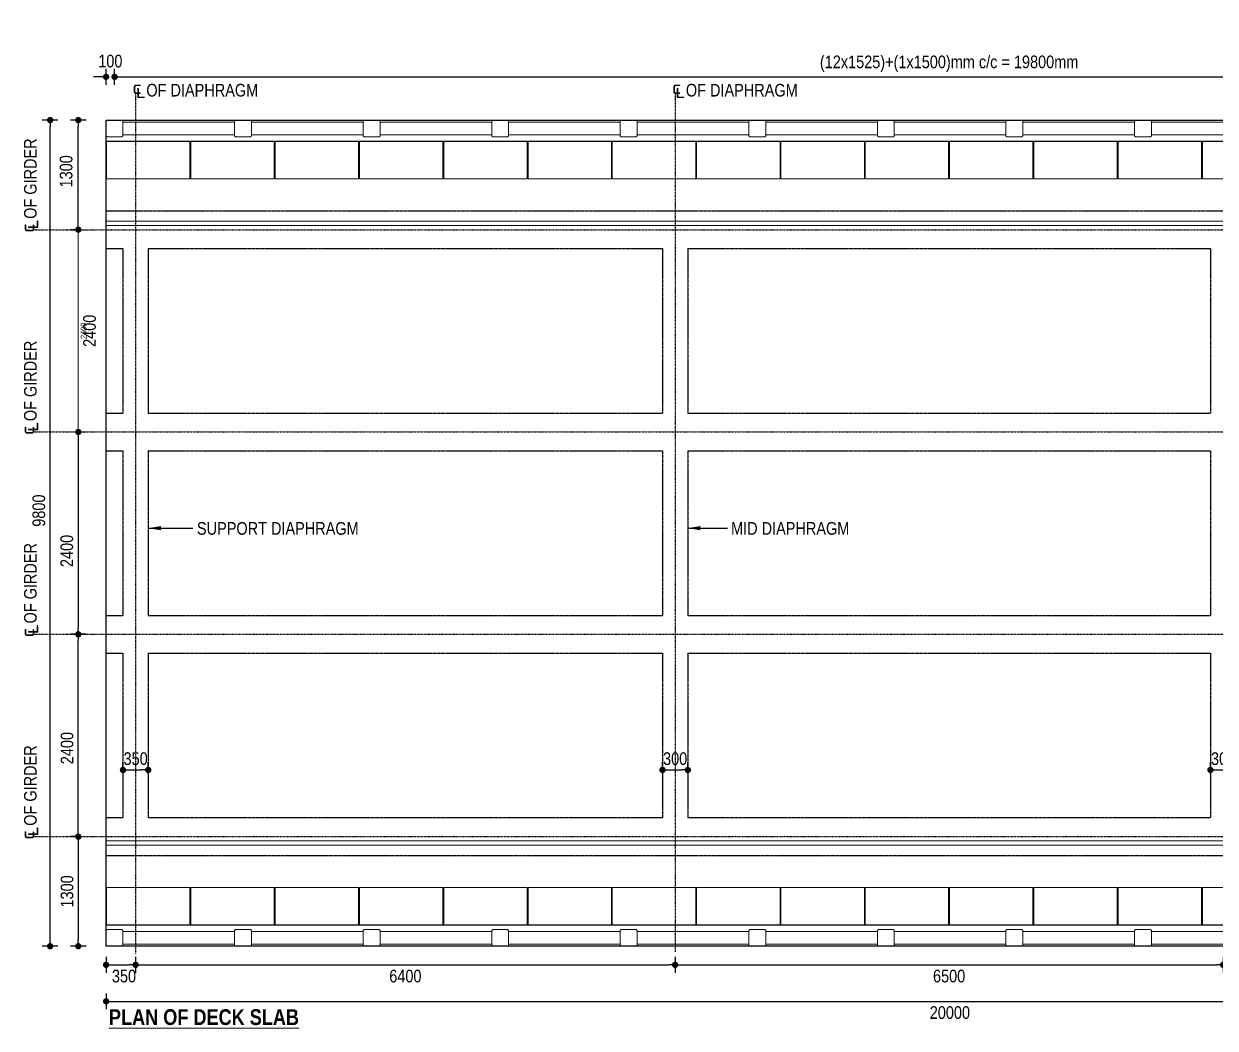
# Model space of a CAD drawing. Header units: millimetres. Extents: x 95937 to 362296, y -118999 to 39765.
# Drawn here: x 96927 to 111059, y 27851 to 39765 of the extents above; entities that cross this region are included whole.
import ezdxf

# ---------------------------------------------------------------- set-up
doc = ezdxf.new("R2010")
doc.units = ezdxf.units.MM
doc.header["$LTSCALE"] = 0.2
doc.header["$PDMODE"] = 2
doc.linetypes.add('DASHDOT', pattern=[25.4, 12.7, -6.35, 0, -6.35])
doc.linetypes.add('HIDDEN', pattern=[9.525, 6.35, -3.175])
for name, color, linetype, lineweight in [('Box', 30, 'Continuous', 13), ('Diamention', 8, 'Continuous', 25), ('Dim Arrow @ 75', 150, 'Continuous', 9), ('DIMS', 150, 'Continuous', 9), ('DIMS @ 35', 150, 'Continuous', 9), ('DIMS @ 75', 150, 'Continuous', 9), ('Railing', 6, 'Continuous', 13), ('Text_Normal @ 75', 7, 'Continuous', 25), ('Text_Title @ 75', 1, 'Continuous', 20)]:
    doc.layers.add(name, color=color, linetype=linetype, lineweight=lineweight)
doc.layers.add('Deck Slab', color=200, linetype='Continuous')
doc.layers.add('Girder Line', color=200, linetype='Continuous')
doc.styles.add('SWIS_B_T', font='swisscb.ttf', dxfattribs={"height": 2.5})
doc.styles.add('SWIS_R_N', font='swissc.ttf', dxfattribs={"height": 2})
doc.dimstyles.new('Closed_Arrow', dxfattribs={"dimtxt": 2, "dimasz": 2, "dimexe": 1.25, "dimexo": 0.75, "dimgap": 0.75, "dimtad": 2, "dimdec": 0, "dimzin": 0, "dimdsep": 46, "dimtxsty": 'SWIS_R_N', "dimblk": 'DOT', "dimcen": 0.5, "dimadec": 0, "dimazin": 0, "dimtfac": 1, "dimtdec": 0, "dimtofl": 0, "dimtmove": 0, "dimatfit": 3, "dimfxl": 1.25, "dimfxlon": 1, "dimtolj": 1, "dimtzin": 0, "dimarcsym": 0})
doc.dimstyles.new('Dot_Anno', dxfattribs={"dimtxt": 2, "dimasz": 1, "dimexe": 1.25, "dimexo": 0.75, "dimgap": 0.75, "dimtad": 2, "dimdec": 0, "dimzin": 0, "dimdsep": 46, "dimtxsty": 'SWIS_R_N', "dimblk": 'DOT', "dimcen": 0.5, "dimadec": 0, "dimazin": 0, "dimtfac": 1, "dimtdec": 0, "dimtofl": 0, "dimtmove": 0, "dimatfit": 3, "dimfxl": 1.25, "dimfxlon": 1, "dimtolj": 1, "dimtzin": 0, "dimarcsym": 0})

# ---------------------------------------------------------------- blocks, each defined once
blk = doc.blocks.new('_Dot')
at = {"color": 0, "linetype": 'ByBlock', "lineweight": -2}
blk.add_line((-0.5, 0), (-1, 0), dxfattribs=at)
at = {"color": 0, "linetype": 'ByBlock', "const_width": 0.5}
blk.add_lwpolyline([(-0.25, 0, 1), (0.25, 0, 1)], format="xyb", close=True, dxfattribs=at)
blk = doc.blocks.new('*D176')
at = {"layer": 'Defpoints', "color": 0, "ltscale": 20, "transparency": 16777216}
for p in [(97573, 34923), (97573, 32523), (97862, 32523)]:
    blk.add_point(p, dxfattribs=at)
at = {"layer": 'DIMS', "color": 0, "lineweight": -2, "ltscale": 20, "transparency": 16777216}
for p, q in [((97573, 34923), (97667, 34923)), ((97573, 34848), (97573, 32598)), ((97667, 32523), (97480, 32523))]:
    blk.add_line(p, q, dxfattribs=at)
at = {"layer": 'DIMS', "color": 0, "lineweight": -2, "ltscale": 20, "transparency": 16777216, "xscale": 75, "yscale": 75, "zscale": 75}
for p, rotation in [((97573, 34923), 90), ((97573, 32523), 270)]:
    blk.add_blockref('_Dot', p, dxfattribs=dict(at, rotation=rotation))
at = {"layer": 'DIMS', "color": 0, "ltscale": 20, "transparency": 16777216, "insert": (97437, 33512), "char_height": 150, "attachment_point": 5, "rotation": 90, "style": 'SWIS_R_N'}
blk.add_mtext('\\A1;2400', dxfattribs=at)
blk = doc.blocks.new('*D177')
at = {"layer": 'Defpoints', "color": 0, "ltscale": 20, "transparency": 16777216}
for p in [(97573, 38623), (97903, 38623), (97658, 37323)]:
    blk.add_point(p, dxfattribs=at)
at = {"layer": 'DIMS', "color": 0, "lineweight": -2, "ltscale": 20, "transparency": 16777216}
for p, q in [((97667, 38623), (97480, 38623)), ((97573, 37398), (97573, 38548)), ((97601, 37323), (97480, 37323))]:
    blk.add_line(p, q, dxfattribs=at)
at = {"layer": 'DIMS', "color": 0, "lineweight": -2, "ltscale": 20, "transparency": 16777216, "xscale": 75, "yscale": 75, "zscale": 75}
for p, rotation in [((97573, 38623), 90), ((97573, 37323), 270)]:
    blk.add_blockref('_Dot', p, dxfattribs=dict(at, rotation=rotation))
at = {"layer": 'DIMS', "color": 0, "ltscale": 20, "transparency": 16777216, "insert": (97429, 38015), "char_height": 150, "attachment_point": 5, "rotation": 90, "style": 'SWIS_R_N'}
blk.add_mtext('\\A1;1300', dxfattribs=at)
blk = doc.blocks.new('*D178')
at = {"layer": 'Defpoints', "color": 0, "ltscale": 20, "transparency": 16777216}
for p in [(97573, 32523), (97862, 32523), (97573, 30123)]:
    blk.add_point(p, dxfattribs=at)
at = {"layer": 'DIMS', "color": 0, "lineweight": -2, "ltscale": 20, "transparency": 16777216}
for p, q in [((97667, 32523), (97480, 32523)), ((97573, 30198), (97573, 32448)), ((97573, 30123), (97480, 30123))]:
    blk.add_line(p, q, dxfattribs=at)
at = {"layer": 'DIMS', "color": 0, "lineweight": -2, "ltscale": 20, "transparency": 16777216, "xscale": 75, "yscale": 75, "zscale": 75}
for p, rotation in [((97573, 32523), 90), ((97573, 30123), 270)]:
    blk.add_blockref('_Dot', p, dxfattribs=dict(at, rotation=rotation))
at = {"layer": 'DIMS', "color": 0, "ltscale": 20, "transparency": 16777216, "insert": (97440, 31173), "char_height": 150, "attachment_point": 5, "rotation": 90, "style": 'SWIS_R_N'}
blk.add_mtext('\\A1;2400', dxfattribs=at)
blk = doc.blocks.new('*D179')
at = {"layer": 'Defpoints', "color": 0, "ltscale": 20, "transparency": 16777216}
for p in [(97660, 30123), (97573, 28823), (97903, 28823)]:
    blk.add_point(p, dxfattribs=at)
at = {"layer": 'DIMS', "color": 0, "lineweight": -2, "ltscale": 20, "transparency": 16777216}
for p, q in [((97604, 30123), (97480, 30123)), ((97573, 30048), (97573, 28898)), ((97667, 28823), (97480, 28823))]:
    blk.add_line(p, q, dxfattribs=at)
at = {"layer": 'DIMS', "color": 0, "lineweight": -2, "ltscale": 20, "transparency": 16777216, "xscale": 75, "yscale": 75, "zscale": 75}
for p, rotation in [((97573, 30123), 90), ((97573, 28823), 270)]:
    blk.add_blockref('_Dot', p, dxfattribs=dict(at, rotation=rotation))
at = {"layer": 'DIMS', "color": 0, "ltscale": 20, "transparency": 16777216, "insert": (97440, 29473), "char_height": 150, "attachment_point": 5, "rotation": 90, "style": 'SWIS_R_N'}
blk.add_mtext('\\A1;1300', dxfattribs=at)
blk = doc.blocks.new('*D180')
at = {"layer": 'Defpoints', "color": 0, "ltscale": 20, "transparency": 16777216}
for p in [(97239, 38623), (97903, 38623), (97903, 28823)]:
    blk.add_point(p, dxfattribs=at)
at = {"layer": 'DIMS', "color": 0, "lineweight": -2, "ltscale": 20, "transparency": 16777216}
for p, q in [((97332, 38623), (97145, 38623)), ((97239, 28898), (97239, 38548)), ((97332, 28823), (97145, 28823))]:
    blk.add_line(p, q, dxfattribs=at)
at = {"layer": 'DIMS', "color": 0, "lineweight": -2, "ltscale": 20, "transparency": 16777216, "xscale": 75, "yscale": 75, "zscale": 75}
for p, rotation in [((97239, 38623), 90), ((97239, 28823), 270)]:
    blk.add_blockref('_Dot', p, dxfattribs=dict(at, rotation=rotation))
at = {"layer": 'DIMS', "color": 0, "ltscale": 20, "transparency": 16777216, "insert": (97105, 33990), "char_height": 150, "attachment_point": 5, "rotation": 90, "style": 'SWIS_R_N'}
blk.add_mtext('\\A1;9800', dxfattribs=at)
blk = doc.blocks.new('*D181')
at = {"layer": 'Defpoints', "color": 0, "ltscale": 20, "transparency": 16777216}
for p in [(98103, 30816), (98403, 30914), (98403, 30816)]:
    blk.add_point(p, dxfattribs=at)
at = {"layer": 'DIMS', "color": 0, "lineweight": -2, "ltscale": 20, "transparency": 16777216}
for p, q in [((98103, 30873), (98103, 31008)), ((98403, 30873), (98403, 31008)), ((98178, 30914), (98328, 30914))]:
    blk.add_line(p, q, dxfattribs=at)
at = {"layer": 'DIMS', "color": 0, "lineweight": -2, "ltscale": 20, "transparency": 16777216, "xscale": 75, "yscale": 75, "zscale": 75, "rotation": 180}
blk.add_blockref('_Dot', (98103, 30914), dxfattribs=at)
at = {"layer": 'DIMS', "color": 0, "lineweight": -2, "ltscale": 20, "transparency": 16777216, "xscale": 75, "yscale": 75, "zscale": 75}
blk.add_blockref('_Dot', (98403, 30914), dxfattribs=at)
at = {"layer": 'DIMS', "color": 0, "ltscale": 20, "transparency": 16777216, "insert": (98253, 31047), "char_height": 150, "attachment_point": 5, "style": 'SWIS_R_N'}
blk.add_mtext('\\A1;350', dxfattribs=at)
blk = doc.blocks.new('*D185')
at = {"layer": 'Defpoints', "color": 0, "ltscale": 20, "transparency": 16777216}
for p in [(97903, 28823), (98253, 28823), (98253, 28602)]:
    blk.add_point(p, dxfattribs=at)
at = {"layer": 'DIMS', "color": 0, "lineweight": -2, "ltscale": 20, "transparency": 16777216}
for p, q in [((97903, 28695), (97903, 28508)), ((98253, 28695), (98253, 28508)), ((97978, 28602), (98178, 28602))]:
    blk.add_line(p, q, dxfattribs=at)
at = {"layer": 'DIMS', "color": 0, "lineweight": -2, "ltscale": 20, "transparency": 16777216, "xscale": 75, "yscale": 75, "zscale": 75, "rotation": 180}
blk.add_blockref('_Dot', (97903, 28602), dxfattribs=at)
at = {"layer": 'DIMS', "color": 0, "lineweight": -2, "ltscale": 20, "transparency": 16777216, "xscale": 75, "yscale": 75, "zscale": 75}
blk.add_blockref('_Dot', (98253, 28602), dxfattribs=at)
at = {"layer": 'DIMS', "color": 0, "ltscale": 20, "transparency": 16777216, "insert": (98115, 28468), "char_height": 150, "attachment_point": 5, "style": 'SWIS_R_N'}
blk.add_mtext('\\A1;350', dxfattribs=at)
blk = doc.blocks.new('*D186')
at = {"layer": 'Defpoints', "color": 0, "ltscale": 20, "transparency": 16777216}
for p in [(104653, 28823), (111153, 28823), (111153, 28602)]:
    blk.add_point(p, dxfattribs=at)
at = {"layer": 'DIMS', "color": 0, "lineweight": -2, "ltscale": 20, "transparency": 16777216}
for p, q in [((104653, 28695), (104653, 28508)), ((111153, 28695), (111153, 28508)), ((104728, 28602), (111078, 28602))]:
    blk.add_line(p, q, dxfattribs=at)
at = {"layer": 'DIMS', "color": 0, "lineweight": -2, "ltscale": 20, "transparency": 16777216, "xscale": 75, "yscale": 75, "zscale": 75, "rotation": 180}
blk.add_blockref('_Dot', (104653, 28602), dxfattribs=at)
at = {"layer": 'DIMS', "color": 0, "lineweight": -2, "ltscale": 20, "transparency": 16777216, "xscale": 75, "yscale": 75, "zscale": 75}
blk.add_blockref('_Dot', (111153, 28602), dxfattribs=at)
at = {"layer": 'DIMS', "color": 0, "ltscale": 20, "transparency": 16777216, "insert": (107903, 28468), "char_height": 150, "attachment_point": 5, "style": 'SWIS_R_N'}
blk.add_mtext('\\A1;6500', dxfattribs=at)
blk = doc.blocks.new('*D188')
at = {"layer": 'Defpoints', "color": 0, "ltscale": 20, "transparency": 16777216}
for p in [(97903, 28823), (117903, 28823), (117903, 28169)]:
    blk.add_point(p, dxfattribs=at)
at = {"layer": 'DIMS', "color": 0, "lineweight": -2, "ltscale": 20, "transparency": 16777216}
for p, q in [((97903, 28262), (97903, 28075)), ((97978, 28169), (117828, 28169)), ((117903, 28262), (117903, 28075))]:
    blk.add_line(p, q, dxfattribs=at)
at = {"layer": 'DIMS', "color": 0, "lineweight": -2, "ltscale": 20, "transparency": 16777216, "xscale": 75, "yscale": 75, "zscale": 75, "rotation": 180}
blk.add_blockref('_Dot', (97903, 28169), dxfattribs=at)
at = {"layer": 'DIMS', "color": 0, "lineweight": -2, "ltscale": 20, "transparency": 16777216, "xscale": 75, "yscale": 75, "zscale": 75}
blk.add_blockref('_Dot', (117903, 28169), dxfattribs=at)
at = {"layer": 'DIMS', "color": 0, "ltscale": 20, "transparency": 16777216, "insert": (107912, 28035), "char_height": 150, "attachment_point": 5, "style": 'SWIS_R_N'}
blk.add_mtext('\\A1;20000', dxfattribs=at)
blk = doc.blocks.new('*D189')
at = {"layer": 'Defpoints', "color": 0, "ltscale": 20, "transparency": 16777216}
for p in [(97903, 39136), (97903, 38623), (98003, 38623)]:
    blk.add_point(p, dxfattribs=at)
at = {"layer": 'DIMS', "color": 0, "lineweight": -2, "ltscale": 20, "transparency": 16777216}
for p, q in [((97903, 39042), (97903, 39230)), ((98003, 39042), (98003, 39230)), ((97828, 39136), (97753, 39136)), ((98078, 39136), (98153, 39136))]:
    blk.add_line(p, q, dxfattribs=at)
at = {"layer": 'DIMS', "color": 0, "lineweight": -2, "ltscale": 20, "transparency": 16777216, "xscale": 75, "yscale": 75, "zscale": 75}
blk.add_blockref('_Dot', (97903, 39136), dxfattribs=at)
at = {"layer": 'DIMS', "color": 0, "lineweight": -2, "ltscale": 20, "transparency": 16777216, "xscale": 75, "yscale": 75, "zscale": 75, "rotation": 180}
blk.add_blockref('_Dot', (98003, 39136), dxfattribs=at)
at = {"layer": 'DIMS', "color": 0, "ltscale": 20, "transparency": 16777216, "insert": (97953, 39322), "char_height": 150, "attachment_point": 5, "style": 'SWIS_R_N'}
blk.add_mtext('\\A1;100', dxfattribs=at)
blk = doc.blocks.new('*D190')
at = {"layer": 'Defpoints', "color": 0, "ltscale": 20, "transparency": 16777216}
for p in [(104503, 30816), (104803, 30914), (104803, 30816)]:
    blk.add_point(p, dxfattribs=at)
at = {"layer": 'DIMS', "color": 0, "lineweight": -2, "ltscale": 20, "transparency": 16777216}
for p, q in [((104503, 30873), (104503, 31008)), ((104803, 30873), (104803, 31008)), ((104578, 30914), (104728, 30914))]:
    blk.add_line(p, q, dxfattribs=at)
at = {"layer": 'DIMS', "color": 0, "lineweight": -2, "ltscale": 20, "transparency": 16777216, "xscale": 75, "yscale": 75, "zscale": 75, "rotation": 180}
blk.add_blockref('_Dot', (104503, 30914), dxfattribs=at)
at = {"layer": 'DIMS', "color": 0, "lineweight": -2, "ltscale": 20, "transparency": 16777216, "xscale": 75, "yscale": 75, "zscale": 75}
blk.add_blockref('_Dot', (104803, 30914), dxfattribs=at)
at = {"layer": 'DIMS', "color": 0, "ltscale": 20, "transparency": 16777216, "insert": (104653, 31047), "char_height": 150, "attachment_point": 5, "style": 'SWIS_R_N'}
blk.add_mtext('\\A1;300', dxfattribs=at)
blk = doc.blocks.new('*D192')
at = {"layer": 'Defpoints', "color": 0, "ltscale": 20, "transparency": 16777216}
for p in [(111003, 30816), (111303, 30914), (111303, 30816)]:
    blk.add_point(p, dxfattribs=at)
at = {"layer": 'DIMS', "color": 0, "lineweight": -2, "ltscale": 20, "transparency": 16777216}
for p, q in [((111003, 30873), (111003, 31008)), ((111303, 30873), (111303, 31008)), ((111078, 30914), (111228, 30914))]:
    blk.add_line(p, q, dxfattribs=at)
at = {"layer": 'DIMS', "color": 0, "lineweight": -2, "ltscale": 20, "transparency": 16777216, "xscale": 75, "yscale": 75, "zscale": 75, "rotation": 180}
blk.add_blockref('_Dot', (111003, 30914), dxfattribs=at)
at = {"layer": 'DIMS', "color": 0, "lineweight": -2, "ltscale": 20, "transparency": 16777216, "xscale": 75, "yscale": 75, "zscale": 75}
blk.add_blockref('_Dot', (111303, 30914), dxfattribs=at)
at = {"layer": 'DIMS', "color": 0, "ltscale": 20, "transparency": 16777216, "insert": (111153, 31047), "char_height": 150, "attachment_point": 5, "style": 'SWIS_R_N'}
blk.add_mtext('\\A1;300', dxfattribs=at)
blk = doc.blocks.new('*D281')
at = {"layer": 'Defpoints', "color": 0, "ltscale": 20, "transparency": 16777216}
for p in [(117803, 39136), (98003, 38623), (117803, 38623)]:
    blk.add_point(p, dxfattribs=at)
at = {"layer": 'DIMS', "color": 0, "lineweight": -2, "ltscale": 20, "transparency": 16777216}
for p, q in [((98003, 39042), (98003, 39230)), ((117803, 39042), (117803, 39230)), ((98078, 39136), (117728, 39136))]:
    blk.add_line(p, q, dxfattribs=at)
at = {"layer": 'DIMS', "color": 0, "lineweight": -2, "ltscale": 20, "transparency": 16777216, "xscale": 75, "yscale": 75, "zscale": 75, "rotation": 180}
blk.add_blockref('_Dot', (98003, 39136), dxfattribs=at)
at = {"layer": 'DIMS', "color": 0, "lineweight": -2, "ltscale": 20, "transparency": 16777216, "xscale": 75, "yscale": 75, "zscale": 75}
blk.add_blockref('_Dot', (117803, 39136), dxfattribs=at)
at = {"layer": 'DIMS', "color": 0, "ltscale": 20, "transparency": 16777216, "insert": (107903, 39291), "char_height": 150, "attachment_point": 5, "style": 'SWIS_R_N'}
blk.add_mtext('\\A1;(12x1525)+(1x1500)mm c/c = 19800mm', dxfattribs=at)
blk = doc.blocks.new('*U105')
at = {"layer": 'Railing', "linetype": 'Continuous', "lineweight": 20, "ltscale": 5}
for p, q in [((562.5, 75.5), (-762.5, 75.5)), ((562.5, -75.5), (-762.5, -75.5))]:
    blk.add_line(p, q, dxfattribs=at)
blk.add_lwpolyline([(574.5, 100), (750.5, 100), (762.5, 88), (762.5, -88), (750.5, -100), (574.5, -100), (562.5, -88), (562.5, 88)], close=True, dxfattribs=at)
blk = doc.blocks.new('*U106')
at = {"layer": 'Deck Slab', "color": 0, "linetype": 'ByBlock', "lineweight": -2}
for p in [(0, 0), (1525, 0), (3050, 0), (4575, 0), (6100, 0), (7625, 0), (9150, 0), (10675, 0), (12200, 0)]:
    blk.add_blockref('*U105', p, dxfattribs=at)
blk = doc.blocks.new('*U103')
at = {"layer": 'Railing', "linetype": 'Continuous', "lineweight": 20, "ltscale": 5}
for p, q in [((562.5, 75.5), (-762.5, 75.5)), ((562.5, -75.5), (-762.5, -75.5))]:
    blk.add_line(p, q, dxfattribs=at)
blk.add_lwpolyline([(574.5, 100), (750.5, 100), (762.5, 88), (762.5, -88), (750.5, -100), (574.5, -100), (562.5, -88), (562.5, 88)], close=True, dxfattribs=at)
blk = doc.blocks.new('*U104')
at = {"layer": 'Deck Slab', "color": 0, "linetype": 'ByBlock', "lineweight": -2}
for p in [(0, 0), (1525, 0), (3050, 0), (4575, 0), (6100, 0), (7625, 0), (9150, 0), (10675, 0), (12200, 0)]:
    blk.add_blockref('*U103', p, dxfattribs=at)
blk = doc.blocks.new('*U99')
at = {"layer": 'Box', "linetype": 'Continuous', "lineweight": 20, "ltscale": 5}
blk.add_lwpolyline([(-495, -220), (495, -220), (495, 220), (-495, 220)], close=True, dxfattribs=at)
blk = doc.blocks.new('*U100')
at = {"layer": 'Deck Slab', "color": 0, "linetype": 'ByBlock', "lineweight": -2}
for p in [(0, 0), (1000, 0), (2000, 0), (3000, 0), (4000, 0), (5000, 0), (6000, 0), (7000, 0), (8000, 0), (9000, 0), (10000, 0), (11000, 0), (12000, 0), (13000, 0)]:
    blk.add_blockref('*U99', p, dxfattribs=at)
blk = doc.blocks.new('*U101')
at = {"layer": 'Box', "linetype": 'Continuous', "lineweight": 20, "ltscale": 5}
blk.add_lwpolyline([(-495, -220), (495, -220), (495, 220), (-495, 220)], close=True, dxfattribs=at)
blk = doc.blocks.new('*U102')
at = {"layer": 'Deck Slab', "color": 0, "linetype": 'ByBlock', "lineweight": -2}
for p in [(0, 0), (1000, 0), (2000, 0), (3000, 0), (4000, 0), (5000, 0), (6000, 0), (7000, 0), (8000, 0), (9000, 0), (10000, 0), (11000, 0), (12000, 0), (13000, 0)]:
    blk.add_blockref('*U101', p, dxfattribs=at)
blk = doc.blocks.new('*D448')
at = {"layer": 'Defpoints', "color": 0, "ltscale": 20, "transparency": 16777216}
for p in [(97573, 37323), (98253, 37323), (97573, 34923)]:
    blk.add_point(p, dxfattribs=at)
at = {"layer": 'DIMS', "color": 0, "lineweight": -2, "ltscale": 20, "transparency": 16777216}
for p, q in [((97617, 37323), (97530, 37323)), ((97573, 34958), (97573, 37288)), ((97573, 34923), (97617, 34923))]:
    blk.add_line(p, q, dxfattribs=at)
at = {"layer": 'DIMS', "color": 0, "lineweight": -2, "ltscale": 20, "transparency": 16777216, "xscale": 35, "yscale": 35, "zscale": 35}
for p, rotation in [((97573, 37323), 90), ((97573, 34923), 270)]:
    blk.add_blockref('_Dot', p, dxfattribs=dict(at, rotation=rotation))
at = {"layer": 'DIMS', "color": 0, "ltscale": 20, "transparency": 16777216, "insert": (97636, 36123), "char_height": 70, "attachment_point": 5, "rotation": 90, "style": 'SWIS_R_N'}
blk.add_mtext('\\A1;2400', dxfattribs=at)
blk = doc.blocks.new('*D449')
at = {"layer": 'Defpoints', "color": 0, "ltscale": 20, "transparency": 16777216}
for p in [(97573, 37323), (98253, 37323), (97573, 34923)]:
    blk.add_point(p, dxfattribs=at)
at = {"layer": 'DIMS', "color": 0, "lineweight": -2, "ltscale": 20, "transparency": 16777216}
for p, q in [((97667, 37323), (97480, 37323)), ((97573, 34998), (97573, 37248)), ((97573, 34923), (97667, 34923))]:
    blk.add_line(p, q, dxfattribs=at)
at = {"layer": 'DIMS', "color": 0, "lineweight": -2, "ltscale": 20, "transparency": 16777216, "xscale": 75, "yscale": 75, "zscale": 75}
for p, rotation in [((97573, 37323), 90), ((97573, 34923), 270)]:
    blk.add_blockref('_Dot', p, dxfattribs=dict(at, rotation=rotation))
at = {"layer": 'DIMS', "color": 0, "ltscale": 20, "transparency": 16777216, "insert": (97707, 36123), "char_height": 150, "attachment_point": 5, "rotation": 90, "style": 'SWIS_R_N'}
blk.add_mtext('\\A1;2400', dxfattribs=at)
blk = doc.blocks.new('*D195')
at = {"layer": 'Defpoints', "color": 0, "ltscale": 20, "transparency": 16777216}
for p in [(98253, 28823), (104653, 28823), (104653, 28602)]:
    blk.add_point(p, dxfattribs=at)
at = {"layer": 'DIMS', "color": 0, "lineweight": -2, "ltscale": 20, "transparency": 16777216}
for p, q in [((98253, 28695), (98253, 28508)), ((104653, 28695), (104653, 28508)), ((98328, 28602), (104578, 28602))]:
    blk.add_line(p, q, dxfattribs=at)
at = {"layer": 'DIMS', "color": 0, "lineweight": -2, "ltscale": 20, "transparency": 16777216, "xscale": 75, "yscale": 75, "zscale": 75, "rotation": 180}
blk.add_blockref('_Dot', (98253, 28602), dxfattribs=at)
at = {"layer": 'DIMS', "color": 0, "lineweight": -2, "ltscale": 20, "transparency": 16777216, "xscale": 75, "yscale": 75, "zscale": 75}
blk.add_blockref('_Dot', (104653, 28602), dxfattribs=at)
at = {"layer": 'DIMS', "color": 0, "ltscale": 20, "transparency": 16777216, "insert": (101453, 28468), "char_height": 150, "attachment_point": 5, "style": 'SWIS_R_N'}
blk.add_mtext('\\A1;6400', dxfattribs=at)
blk = doc.blocks.new('*U496')
at = {"layer": 'DIMS @ 35', "ltscale": 20}
dim = blk.add_linear_dim(base=(97573.3, 37322.9), p1=(97573.3, 34922.9), p2=(98252.6, 37322.9), angle=90, dimstyle='Dot_Anno', override={"dimscale": 35, "dimtix": 0, "dimtofl": 0, "dimtmove": 2, "dimatfit": 3}, dxfattribs=at)
dim.commit()
dim.dimension.update_dxf_attribs({"geometry": '*D448', "text_midpoint": (97635.5, 36122.9)})
at = {"layer": 'DIMS @ 75', "ltscale": 20}
dim = blk.add_linear_dim(base=(97573.3, 37322.9), p1=(97573.3, 34922.9), p2=(98252.6, 37322.9), angle=90, dimstyle='Dot_Anno', override={"dimscale": 75, "dimtix": 0, "dimtofl": 0, "dimtmove": 2, "dimatfit": 3}, dxfattribs=at)
dim.commit()
dim.dimension.update_dxf_attribs({"geometry": '*D449', "text_midpoint": (97706.7, 36122.9)})

msp = doc.modelspace()

# ---------------------------------------------------------------- linework, layer by layer
at = {"layer": 'Box', "linetype": 'Continuous', "lineweight": 20, "ltscale": 5}
for p, q in [((97902.6, 38622.9), (97902.6, 38622.9)), ((97902.6, 28822.9), (97902.6, 28822.9)), ((116538.1, 28822.9), (99694.6, 28822.9))]:
    msp.add_line(p, q, dxfattribs=at)
at = {"layer": 'Deck Slab'}
for p, q in [((97902.6, 38372.9), (117902.8, 38372.9)), ((117902.8, 29072.9), (97902.6, 29072.9))]:
    msp.add_line(p, q, dxfattribs=at)
msp.add_lwpolyline([(117015.8, 28822.9), (97902.6, 28822.9), (97902.6, 38622.9), (117902.8, 38622.9), (117902.8, 28822.9), (116375.1, 28822.9)], dxfattribs=at)
at = {"layer": 'Diamention', "linetype": 'DASHDOT'}
for points in [[(98252.6, 38932.8), (98252.6, 28727.4)], [(104652.6, 38932.8), (104652.6, 28751.6)], [(97041.4, 37322.9), (117902.8, 37322.9)], [(97041.4, 34922.9), (117902.8, 34922.9)], [(97041.4, 32522.9), (117902.8, 32522.9)], [(97041.4, 30122.9), (117902.8, 30122.9)]]:
    msp.add_lwpolyline(points, dxfattribs=at)
at = {"layer": 'Girder Line', "linetype": 'HIDDEN', "ltscale": 3}
for p, q in [((97902.6, 37547.9), (117902.8, 37547.9)), ((97902.6, 37097.9), (98102.6, 37097.9)), ((98102.6, 37097.9), (98102.6, 35147.9)), ((98402.6, 37097.9), (104502.6, 37097.9)), ((98402.6, 37097.9), (98402.6, 35147.9)), ((104502.6, 37097.9), (104502.6, 35147.9)), ((104802.6, 37097.9), (111002.8, 37097.9)), ((104802.6, 37097.9), (104802.6, 35147.9)), ((111002.8, 37097.9), (111002.8, 35147.9)), ((97902.6, 35147.9), (98102.6, 35147.9)), ((98402.6, 35147.9), (104502.6, 35147.9)), ((104802.6, 35147.9), (111002.8, 35147.9)), ((97902.6, 32722.9), (97902.6, 35022.9)), ((97902.6, 34697.9), (98102.6, 34697.9)), ((98102.6, 34697.9), (98102.6, 32747.9)), ((98402.6, 34697.9), (98402.6, 32747.9)), ((98402.6, 34697.9), (104502.6, 34697.9)), ((104502.6, 34697.9), (104502.6, 32747.9)), ((104802.6, 34697.9), (111002.8, 34697.9)), ((104802.6, 34697.9), (104802.6, 32747.9)), ((111002.8, 34697.9), (111002.8, 32747.9)), ((97902.6, 32747.9), (98102.6, 32747.9)), ((98402.6, 32747.9), (104502.6, 32747.9)), ((104802.6, 32747.9), (111002.8, 32747.9)), ((97902.6, 32297.9), (98102.6, 32297.9)), ((98102.6, 32297.9), (98102.6, 30347.9)), ((98402.6, 32297.9), (98402.6, 30347.9)), ((98402.6, 32297.9), (104502.6, 32297.9)), ((104502.6, 32297.9), (104502.6, 30347.9)), ((104802.6, 32297.9), (111002.8, 32297.9)), ((104802.6, 32297.9), (104802.6, 30347.9)), ((111002.8, 32297.9), (111002.8, 30347.9)), ((97902.6, 30347.9), (98102.6, 30347.9)), ((98402.6, 30347.9), (104502.6, 30347.9)), ((104802.6, 30347.9), (111002.8, 30347.9)), ((97902.6, 29897.9), (117902.8, 29897.9))]:
    msp.add_line(p, q, dxfattribs=at)
at = {"layer": 'Railing', "linetype": 'Continuous', "lineweight": 20, "ltscale": 5}
for p, q in [((97902.6, 37422.9), (117902.8, 37422.9)), ((97902.6, 37372.9), (117902.8, 37372.9)), ((97902.6, 30072.9), (117902.8, 30072.9)), ((97902.6, 30022.9), (117902.8, 30022.9))]:
    msp.add_line(p, q, dxfattribs=at)
for points in [[(97914.6, 38622.9), (98090.6, 38622.9), (98102.6, 38610.9), (98102.6, 38434.9), (98090.6, 38422.9), (97914.6, 38422.9), (97902.6, 38434.9), (97902.6, 38610.9)], [(97914.6, 38422.9), (98090.6, 38422.9), (98102.6, 38434.9), (98102.6, 38610.9), (98090.6, 38622.9), (97914.6, 38622.9), (97902.6, 38610.9), (97902.6, 38434.9)], [(97914.6, 38422.9), (98090.6, 38422.9), (98102.6, 38434.9), (98102.6, 38610.9), (98090.6, 38622.9), (97914.6, 38622.9), (97902.6, 38610.9), (97902.6, 38434.9)], [(97914.6, 38622.9), (98090.6, 38622.9), (98102.6, 38610.9), (98102.6, 38434.9), (98090.6, 38422.9), (97914.6, 38422.9), (97902.6, 38434.9), (97902.6, 38610.9)], [(97914.6, 38422.9), (98090.6, 38422.9), (98102.6, 38434.9), (98102.6, 38610.9), (98090.6, 38622.9), (97914.6, 38622.9), (97902.6, 38610.9), (97902.6, 38434.9)], [(97914.6, 29022.9), (98090.6, 29022.9), (98102.6, 29010.9), (98102.6, 28834.9), (98090.6, 28822.9), (97914.6, 28822.9), (97902.6, 28834.9), (97902.6, 29010.9)], [(97914.6, 28822.9), (98090.6, 28822.9), (98102.6, 28834.9), (98102.6, 29010.9), (98090.6, 29022.9), (97914.6, 29022.9), (97902.6, 29010.9), (97902.6, 28834.9)], [(97914.6, 28822.9), (98090.6, 28822.9), (98102.6, 28834.9), (98102.6, 29010.9), (98090.6, 29022.9), (97914.6, 29022.9), (97902.6, 29010.9), (97902.6, 28834.9)], [(97914.6, 29022.9), (98090.6, 29022.9), (98102.6, 29010.9), (98102.6, 28834.9), (98090.6, 28822.9), (97914.6, 28822.9), (97902.6, 28834.9), (97902.6, 29010.9)], [(97914.6, 28822.9), (98090.6, 28822.9), (98102.6, 28834.9), (98102.6, 29010.9), (98090.6, 29022.9), (97914.6, 29022.9), (97902.6, 29010.9), (97902.6, 28834.9)]]:
    msp.add_lwpolyline(points, close=True, dxfattribs=at)

# ---------------------------------------------------------------- block references
at = {"layer": 'Deck Slab'}
for name, p in [('*U106', (98865.1, 38522.9)), ('*U102', (98402.6, 29297.9)), ('*U104', (98865.1, 28922.9))]:
    msp.add_blockref(name, p, dxfattribs=at)
at = {"layer": 'Deck Slab', "xscale": -1, "rotation": 180}
msp.add_blockref('*U100', (98402.6, 38147.9), dxfattribs=at)
at = {"layer": 'DIMS'}
msp.add_blockref('*U496', (0, 0), dxfattribs=at)

# ---------------------------------------------------------------- texts
at = {"layer": 'Text_Normal @ 75', "char_height": 150, "width": 2593.167, "attachment_point": 1, "style": 'SWIS_R_N'}
for insert in [(98213.1, 39090.3), (104613.1, 39090.3)]:
    msp.add_mtext('{\\fISOCPEUR|b0|i0|c0|p34;\\H1.25x;℄} OF DIAPHRAGM', dxfattribs=dict(at, insert=insert))
at = {"layer": 'Text_Normal @ 75', "char_height": 150, "attachment_point": 1, "rotation": 90, "style": 'SWIS_R_N'}
for insert, width in [((96891.5, 37284.2), 2643.167), ((96891.5, 34884.2), 2593.167), ((96891.5, 32484.2), 2593.167), ((96891.5, 30084.2), 2593.167)]:
    msp.add_mtext('{\\fISOCPEUR|b0|i0|c0|p34;\\H1.25x;℄} OF GIRDER', dxfattribs=dict(at, insert=insert, width=width))
at = {"layer": 'Text_Normal @ 75', "ltscale": 20, "char_height": 150, "attachment_point": 1, "style": 'SWIS_R_N'}
for s, insert, width in [('SUPPORT DIAPHRAGM', (98980.5, 33854.1), 2106.592), ('MID DIAPHRAGM', (105316.5, 33854.1), 1507.979)]:
    msp.add_mtext(s, dxfattribs=dict(at, insert=insert, width=width))
at = {"layer": 'Text_Title @ 75', "style": 'SWIS_B_T'}
msp.add_text('%%UPLAN OF DECK SLAB', height=187.5, dxfattribs=at).set_placement((97936.5, 27888.1))

# ---------------------------------------------------------------- dimensions: what is measured, and where the dimension line sits
at = {"layer": 'DIMS @ 75', "ltscale": 20}
dim = msp.add_linear_dim(base=(117802.6, 39135.8), p1=(98002.6, 38622.9), p2=(117802.6, 38622.9), text='(12x1525)+(1x1500)mm c/c = 19800mm', dimstyle='Dot_Anno', override={"dimscale": 75, "dimtix": 0, "dimtofl": 0, "dimtmove": 2, "dimatfit": 3}, dxfattribs=at)
dim.commit()
dim.dimension.update_dxf_attribs({"geometry": '*D281', "text_midpoint": (107902.6, 39290.8)})
for base, p1, p2, override, picture, middle in [((97902.6, 39135.8), (98002.6, 38622.9), (97902.6, 38622.9), {"dimscale": 75, "dimtix": 0, "dimtofl": 0, "dimtmove": 2, "dimatfit": 3}, '*D189', (97952.6, 39322)), ((98252.6, 28601.6), (97902.6, 28822.9), (98252.6, 28822.9), {"dimscale": 75, "dimtix": 0, "dimtofl": 0, "dimtmove": 0, "dimatfit": 3}, '*D185', (98115.1, 28601.6)), ((117902.8, 28168.6), (97902.6, 28822.9), (117902.8, 28822.9), {"dimscale": 75, "dimtix": 0, "dimtofl": 0, "dimtmove": 0, "dimatfit": 3}, '*D188', (107911.9, 28168.6))]:
    dim = msp.add_linear_dim(base=base, p1=p1, p2=p2, dimstyle='Dot_Anno', override=override, dxfattribs=at)
    dim.commit()
    dim.dimension.update_dxf_attribs({"geometry": picture, "text_midpoint": middle, "dimtype": 128})
for base, p1, p2, angle, override, picture, middle, dimtype in [((97238.6, 38622.9), (97902.6, 28822.9), (97902.6, 38622.9), 270, {"dimscale": 75, "dimtix": 0, "dimtofl": 0, "dimtmove": 0, "dimatfit": 3}, '*D180', (97238.6, 33990.5), 128), ((97573.3, 38622.9), (97657.6, 37322.9), (97902.6, 38622.9), 90, {"dimscale": 75, "dimtix": 0, "dimtofl": 0, "dimtmove": 2, "dimatfit": 3}, '*D177', (97429.2, 38015.1), 128), ((97573.3, 32522.9), (97573.3, 34922.9), (97861.7, 32522.9), 90, {"dimscale": 75, "dimtix": 0, "dimtofl": 0, "dimtmove": 2, "dimatfit": 3}, '*D176', (97437, 33511.7), 128), ((97573.3, 32522.9), (97573.3, 30122.9), (97861.7, 32522.9), 270, {"dimscale": 75, "dimtix": 0, "dimtofl": 0, "dimtmove": 0, "dimatfit": 3}, '*D178', (97573.3, 31172.9), 128), ((104802.6, 30914), (104502.6, 30816.5), (104802.6, 30816.5), 0, {"dimscale": 75, "dimtix": 0, "dimtofl": 0, "dimtmove": 2, "dimatfit": 3}, '*D190', (104652.6, 31047), 129), ((111302.8, 30914), (111002.8, 30816.5), (111302.8, 30816.5), 0, {"dimscale": 75, "dimtix": 0, "dimtofl": 0, "dimtmove": 2, "dimatfit": 3}, '*D192', (111152.8, 31047), 129)]:
    dim = msp.add_linear_dim(base=base, p1=p1, p2=p2, angle=angle, dimstyle='Dot_Anno', override=override, dxfattribs=at)
    dim.commit()
    dim.dimension.update_dxf_attribs({"geometry": picture, "text_midpoint": middle, "dimtype": dimtype})
dim = msp.add_linear_dim(base=(98402.6, 30914), p1=(98102.6, 30816.5), p2=(98402.6, 30816.5), angle=0, text='350', dimstyle='Dot_Anno', override={"dimscale": 75, "dimtix": 0, "dimtofl": 0, "dimtmove": 2, "dimatfit": 3}, dxfattribs=at)
dim.commit()
dim.dimension.update_dxf_attribs({"geometry": '*D181', "text_midpoint": (98252.6, 31047), "dimtype": 129})
dim = msp.add_linear_dim(base=(97573.3, 28822.9), p1=(97659.8, 30122.9), p2=(97902.6, 28822.9), angle=270, dimstyle='Dot_Anno', override={"dimscale": 75, "dimtix": 0, "dimtofl": 0, "dimtmove": 0, "dimatfit": 3}, dxfattribs=at)
dim.commit()
dim.dimension.update_dxf_attribs({"geometry": '*D179', "text_midpoint": (97440.1, 29472.9)})
for base, p1, p2, picture, middle in [((104652.6, 28601.6), (98252.6, 28822.9), (104652.6, 28822.9), '*D195', (101452.6, 28468.4)), ((111152.8, 28601.6), (104652.6, 28822.9), (111152.8, 28822.9), '*D186', (107902.7, 28468.4))]:
    dim = msp.add_linear_dim(base=base, p1=p1, p2=p2, dimstyle='Dot_Anno', override={"dimscale": 75, "dimtix": 0, "dimtofl": 0, "dimtmove": 1, "dimatfit": 3}, dxfattribs=at)
    dim.commit()
    dim.dimension.update_dxf_attribs({"geometry": picture, "text_midpoint": middle})

# ---------------------------------------------------------------- leaders
at = {"layer": 'Dim Arrow @ 75', "lineweight": 13}
for points in [[(98402.6, 33782.3), (98933, 33782.3)], [(104802.6, 33782.3), (105275.1, 33782.3)], [(104802.7, 33782.3), (105275.2, 33782.3)]]:
    msp.add_leader(points, dimstyle='Closed_Arrow', override={"dimscale": 75}, dxfattribs=at)

doc.saveas('drawing.dxf')
